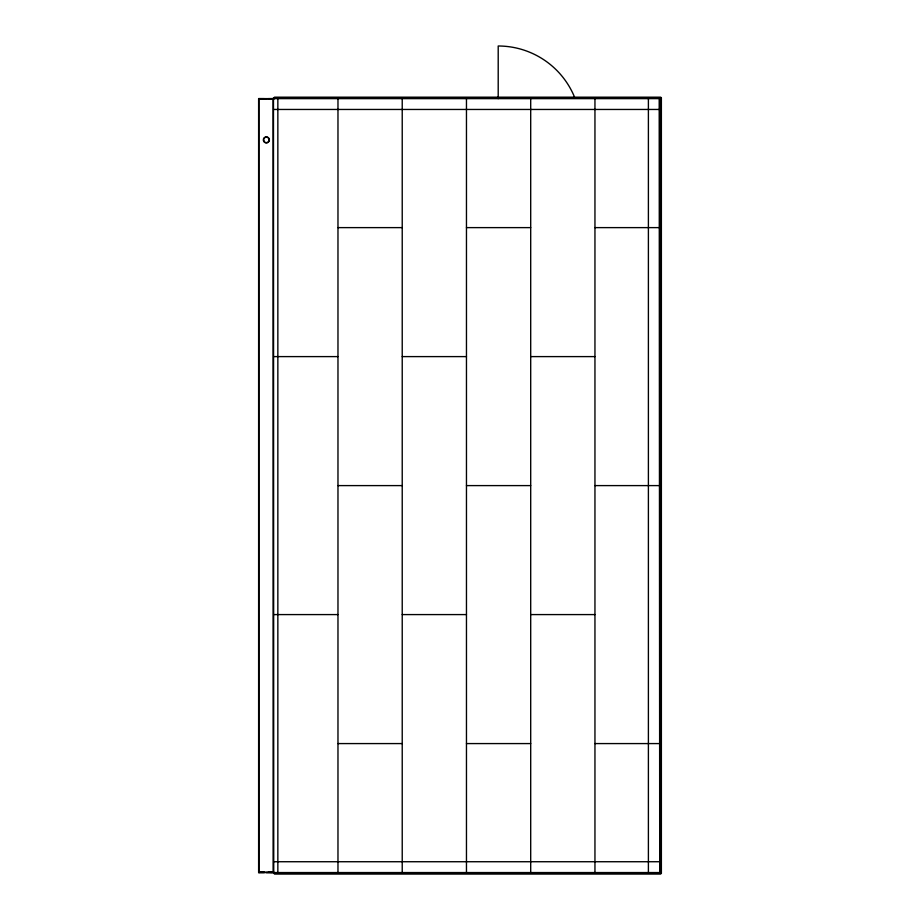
<?xml version="1.0" encoding="UTF-8"?>
<svg xmlns="http://www.w3.org/2000/svg" width="920" height="920" viewBox="0 0 920 920"><rect width="100%" height="100%" fill="white"/><g stroke="black" fill="none" stroke-linecap="round" stroke-linejoin="round"><path stroke-width="1.38" d="M274.344 97.83L274.493 97.186L660.744 97.186L660.744 874L274.493 874L274.344 873.367M659.192 98.624L659.72 97.83L659.72 873.367L659.192 98.624L258.623 98.624L258.623 872.562L264.362 872.574M273.746 98.934L270.077 98.946M274.102 872.562L268.283 872.263M268.364 98.647L273.838 98.635M271.618 872.263L273.792 872.252L258.934 872.252L264.442 872.263M271.837 872.574L266.363 872.574M258.98 872.562L258.934 98.934L273.792 98.934M266.363 98.946L258.934 98.934M273.734 109.457L659.192 109.457M337.973 227.619L402.224 227.619M466.463 227.619L530.702 227.619M594.952 227.619L659.192 227.619M273.734 356.603L337.973 356.603M402.224 356.603L466.463 356.603M530.702 356.603L594.952 356.603M337.973 485.599L402.224 485.599M466.463 485.599L530.702 485.599M594.952 485.599L659.192 485.599M273.734 614.583L337.973 614.583M402.224 614.583L466.463 614.583M530.702 614.583L594.952 614.583M337.973 743.578L402.224 743.578M466.463 743.578L530.702 743.578M594.952 743.578L659.192 743.578M273.734 861.73L659.192 861.73M258.623 872.562L659.192 872.562M264.362 98.647L258.623 98.624M648.393 98.624L648.393 872.562M594.952 98.624L594.952 872.562M530.702 98.624L530.702 872.562M498.203 98.659L498.203 46A82.558 82.558 0 0 1 574.471 96.956M466.463 98.624L466.463 872.562M402.224 98.624L402.224 872.562M337.973 98.624L337.973 872.562M277.851 98.624L277.851 872.562M273.113 98.624L273.113 872.562M273.734 872.562L273.47 873.367L661.376 873.367L661.376 97.83L273.47 97.83L273.734 872.562M263.729 141.427A3.047 3.047 0 0 0 268.996 141.427A3.047 3.047 0 0 0 266.363 136.862A3.047 3.047 0 0 0 263.729 141.427M263.994 141.277A2.737 2.737 0 0 0 268.732 141.277A2.737 2.737 0 0 0 266.363 137.172A2.737 2.737 0 0 0 263.994 141.277"/></g></svg>
